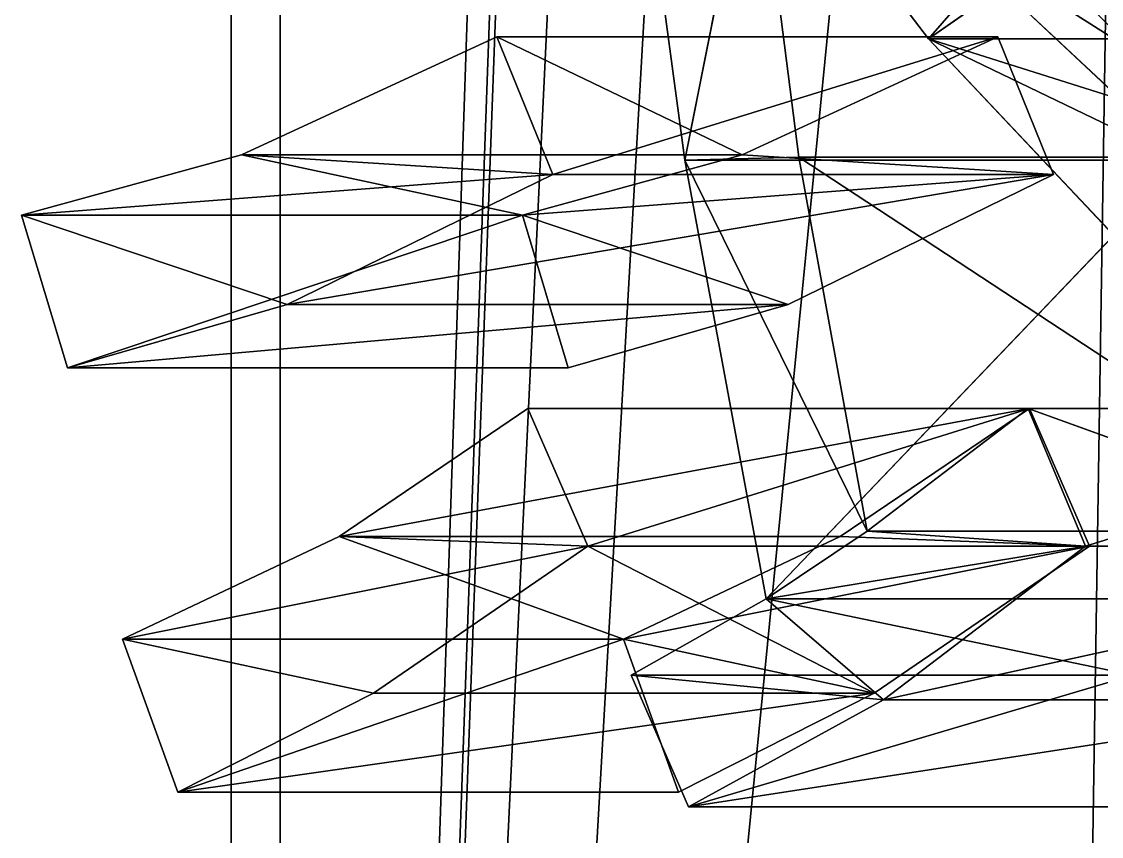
# Model space of a CAD drawing. Extents: x 0 to 36814, y -3929 to 172.
# Drawn here: x 36621.58 to 36627.01, y -3639.66 to -3635.56 of the extents above; entities that cross this region are included whole.
import ezdxf

# ---------------------------------------------------------------- set-up
doc = ezdxf.new("R2010")
doc.units = 0
doc.header["$LTSCALE"] = 25.4
doc.layers.get('0').update_dxf_attribs({"color": 13, "linetype": 'CONTINUOUS'})

# ---------------------------------------------------------------- blocks, each defined once
blk = doc.blocks.new('CVD_PLA_BASE_STL')
at = {"color": 0}
for p, q in [((36622.6328, 636.8425, 3822.7727), (36622.6328, 636.8425, 3671.6853)), ((36622.6328, 636.8425, 3822.7727), (36622.6328, 636.8425, 3671.6853)), ((36622.6328, 632.8135, 3822.7727), (36622.6328, 632.8135, 3671.6853)), ((36622.6328, 632.8135, 3822.7727), (36622.6328, 632.8135, 3671.6853))]:
    blk.add_line(p, q, dxfattribs=at)
mesh = blk.add_polyface(dxfattribs=at)
corners = [(36622.6328, 636.8425, 3822.7727), (36622.6328, 632.8135, 3671.6853), (36622.6328, 632.8135, 3822.7727), (36622.6328, 636.8425, 3671.6853)]
mesh.append_faces([[corners[k] for k in face] for face in [(0, 1, 2), (1, 0, 3)]], dxfattribs={"vtx0": -1, "color": 0})
mesh = blk.add_polyface(dxfattribs=at)
corners = [(36666.0488, 636.8425, 3791.5974), (36683.7014, 636.8425, 3793.0349), (36686.1934, 636.8425, 3791.5974), (36668.5408, 636.8425, 3793.0349), (36683.7014, 636.8425, 3795.9138), (36668.5408, 636.8425, 3795.9138), (36686.1934, 636.8425, 3797.3513), (36666.0488, 636.8425, 3797.3513), (36629.705, 636.8425, 3796.7526), (36663.5569, 636.8425, 3795.9138), (36632.1971, 636.8425, 3798.1901), (36706.3398, 636.8425, 3797.3533), (36622.6328, 636.8425, 3671.6853), (36669.213, 636.8425, 3684.7818), (36729.6133, 636.8425, 3671.6853), (36629.7051, 636.8425, 3693.938), (36627.2131, 636.8425, 3695.3755), (36622.6328, 636.8425, 3822.7727), (36729.6133, 636.8425, 3680.7505), (36703.1759, 636.8425, 3684.7799), (36666.721, 636.8425, 3686.2193), (36666.721, 636.8425, 3689.0982), (36669.213, 636.8425, 3690.5357), (36703.1759, 636.8425, 3690.5377), (36627.2131, 636.8425, 3698.2544), (36629.7051, 636.8425, 3699.6919), (36627.213, 636.8425, 3798.1901), (36665.6523, 636.8425, 3726.4856), (36667.3437, 636.8425, 3723.5605), (36684.4414, 636.8425, 3713.5408), (36682.7539, 636.8425, 3716.4658), (36684.4414, 636.8425, 3719.3909), (36687.8203, 636.8425, 3719.3909), (36667.3437, 636.8425, 3729.4106), (36670.7187, 636.8425, 3729.4106), (36667.3437, 636.8425, 3743.3794), (36701.668, 636.8425, 3729.4106), (36705.0469, 636.8425, 3729.4106), (36665.6523, 636.8425, 3746.3044), (36667.3437, 636.8425, 3749.2295), (36670.7187, 636.8425, 3749.2295), (36684.5039, 636.8425, 3753.2888), (36682.8164, 636.8425, 3756.2139), (36684.5039, 636.8425, 3759.1389), (36687.8828, 636.8425, 3759.1389), (36706.3398, 636.8425, 3791.5955), (36663.5569, 636.8425, 3793.0349), (36627.213, 636.8425, 3801.069), (36629.705, 636.8425, 3802.5065), (36705.6678, 636.8425, 3686.2213), (36729.6133, 636.8425, 3822.7727), (36705.6678, 636.8425, 3689.0963), (36706.7344, 636.8425, 3726.4856), (36705.0469, 636.8425, 3723.5605), (36687.8203, 636.8425, 3713.5408), (36632.197, 636.8425, 3695.3755), (36632.197, 636.8425, 3698.2544), (36689.5078, 636.8425, 3716.4658), (36670.7187, 636.8425, 3723.5605), (36701.668, 636.8425, 3723.5605), (36706.2344, 636.8425, 3746.3044), (36704.7969, 636.8425, 3743.8125), (36670.7187, 636.8425, 3743.3794), (36701.918, 636.8425, 3743.8125), (36704.7969, 636.8425, 3748.7964), (36687.8828, 636.8425, 3753.2888), (36689.5703, 636.8425, 3756.2139), (36708.8318, 636.8425, 3793.0369), (36708.8318, 636.8425, 3795.9119), (36632.1971, 636.8425, 3801.069), (36703.8479, 636.8425, 3793.0369), (36688.6853, 636.8425, 3793.0349), (36688.6853, 636.8425, 3795.9138), (36703.8479, 636.8425, 3795.9119), (36672.4102, 636.8425, 3746.3044), (36700.4805, 636.8425, 3746.3044), (36701.918, 636.8425, 3748.7964), (36672.4102, 636.8425, 3726.4856), (36699.9805, 636.8425, 3726.4856), (36700.6837, 636.8425, 3686.2213), (36671.7051, 636.8425, 3686.2193), (36671.7051, 636.8425, 3689.0982), (36700.6837, 636.8425, 3689.0963)]
mesh.append_faces([[corners[k] for k in face] for face in [(1, 3, 4), (4, 5, 6), (12, 13, 14), (15, 12, 16), (14, 13, 18), (13, 15, 20), (20, 15, 21), (21, 15, 22), (16, 17, 24), (24, 17, 25), (29, 28, 30), (30, 28, 31), (31, 28, 32), (27, 26, 33), (33, 26, 34), (36, 35, 37), (35, 26, 38), (38, 26, 39), (39, 26, 40), (41, 26, 42), (42, 26, 43), (43, 26, 44), (0, 8, 46), (46, 8, 9), (26, 17, 47), (47, 17, 48), (18, 49, 50), (49, 18, 19), (52, 23, 53), (54, 25, 29), (53, 58, 59), (60, 37, 61), (62, 37, 35), (61, 62, 63), (65, 40, 41), (67, 44, 45), (50, 48, 17), (70, 72, 73), (73, 72, 11), (74, 63, 62), (63, 74, 75), (75, 40, 76), (76, 40, 64), (77, 59, 58), (59, 77, 78), (78, 34, 36), (79, 81, 82), (82, 81, 23)]], dxfattribs={"vtx0": -1, "vtx1": -1, "color": 0})
mesh.append_faces([[corners[k] for k in face] for face in [(7, 10, 11), (13, 12, 15), (18, 13, 19), (22, 15, 23), (25, 17, 26), (25, 26, 27), (25, 28, 29), (34, 26, 35), (34, 35, 36), (40, 26, 41), (44, 8, 0), (44, 0, 45), (45, 0, 2), (50, 23, 52), (53, 23, 54), (54, 23, 15), (53, 32, 28), (50, 37, 60), (61, 37, 62), (50, 64, 65), (65, 64, 40), (50, 44, 67), (50, 11, 10), (11, 6, 7)]], dxfattribs={"vtx0": -1, "vtx1": -1, "vtx2": -1, "color": 0})
mesh.append_faces([[corners[k] for k in face] for face in [(0, 1, 2), (1, 0, 3), (4, 3, 5), (6, 5, 7), (8, 7, 9), (7, 8, 10), (16, 12, 17), (25, 27, 28), (44, 26, 8), (50, 49, 51), (50, 51, 23), (54, 15, 55), (54, 55, 56), (54, 56, 25), (53, 54, 57), (53, 57, 32), (53, 28, 58), (50, 52, 37), (50, 60, 64), (50, 65, 66), (50, 66, 44), (50, 67, 68), (50, 68, 11), (50, 10, 69), (50, 69, 48), (2, 70, 45), (70, 2, 71), (70, 71, 72), (11, 72, 6), (75, 74, 40), (78, 77, 34), (13, 79, 19), (79, 13, 80), (79, 80, 81), (23, 81, 22)]], dxfattribs={"vtx0": -1, "vtx2": -1, "color": 0})
mesh = blk.add_polyface(dxfattribs=at)
corners = [(36729.6133, 632.8135, 3822.7727), (36622.6328, 632.8135, 3671.6853), (36729.6133, 632.8135, 3671.6853), (36622.6328, 632.8135, 3822.7727)]
mesh.append_faces([[corners[k] for k in face] for face in [(0, 1, 2), (1, 0, 3)]], dxfattribs={"vtx0": -1, "color": 0})
blk = doc.blocks.new('CVD_PLA_TEXT_STL')
at = {"color": 0}
for p, q in [((36625.8945, 644.6754, 3786.7378), (36627.7344, 646.1338, 3787.624)), ((36625.8945, 644.6754, 3786.7378), (36627.7344, 646.1338, 3787.624)), ((36625.8945, 644.6754, 3786.7378), (36626.9609, 645.5204, 3787.8687)), ((36625.8945, 644.6754, 3786.7378), (36626.9609, 645.5204, 3787.8687)), ((36625.0781, 644.027, 3789.5525), (36626.6836, 645.3004, 3789.2888)), ((36625.0781, 644.027, 3789.5525), (36626.6836, 645.3004, 3789.2888)), ((36626.6836, 645.3004, 3789.2888), (36625.5859, 644.4296, 3789.2134)), ((36626.6836, 645.3004, 3789.2888), (36625.5859, 644.4296, 3789.2134)), ((36625.668, 644.4952, 3790.061), (36626.6836, 645.3004, 3789.2888)), ((36625.668, 644.4952, 3790.061), (36626.6836, 645.3004, 3789.2888)), ((36626.6836, 645.3004, 3789.2888), (36626.3945, 645.071, 3788.5957)), ((36626.6836, 645.3004, 3789.2888), (36626.3945, 645.071, 3788.5957)), ((36628.9141, 641.894, 3788.5957), (36626.6836, 645.3004, 3789.2888)), ((36626.6836, 645.3004, 3789.2888), (36629.2031, 642.1234, 3789.2888)), ((36628.9141, 641.894, 3788.5957), (36626.6836, 645.3004, 3789.2888)), ((36626.6836, 645.3004, 3789.2888), (36629.2031, 642.1234, 3789.2888)), ((36626.3945, 645.071, 3788.5957), (36625.5859, 644.4296, 3789.2134)), ((36626.3945, 645.071, 3788.5957), (36625.5859, 644.4296, 3789.2134)), ((36626.3945, 645.071, 3788.5957), (36628.1055, 641.2526, 3789.2134)), ((36626.3945, 645.071, 3788.5957), (36628.1055, 641.2526, 3789.2134)), ((36626.3945, 645.071, 3788.5957), (36628.9141, 641.894, 3788.5957)), ((36626.3945, 645.071, 3788.5957), (36628.9141, 641.894, 3788.5957)), ((36625.8945, 644.6754, 3786.7378), (36626.3516, 645.0371, 3786.2114)), ((36625.8945, 644.6754, 3786.7378), (36626.3516, 645.0371, 3786.2114)), ((36625.0195, 643.9802, 3785.5898), (36625.8945, 644.6754, 3786.7378)), ((36625.0195, 643.9802, 3785.5898), (36625.8945, 644.6754, 3786.7378)), ((36629.4805, 642.3434, 3787.8687), (36625.8945, 644.6754, 3786.7378)), ((36625.8945, 644.6754, 3786.7378), (36628.418, 641.4984, 3786.7378)), ((36629.4805, 642.3434, 3787.8687), (36625.8945, 644.6754, 3786.7378)), ((36625.8945, 644.6754, 3786.7378), (36627.5391, 640.8032, 3785.5898)), ((36625.8945, 644.6754, 3786.7378), (36628.418, 641.4984, 3786.7378)), ((36625.8945, 644.6754, 3786.7378), (36627.5391, 640.8032, 3785.5898)), ((36624.3984, 643.4886, 3789.9368), (36625.668, 644.4952, 3790.061)), ((36624.3984, 643.4886, 3789.9368), (36625.668, 644.4952, 3790.061)), ((36624.6875, 643.718, 3790.5996), (36625.668, 644.4952, 3790.061)), ((36624.6875, 643.718, 3790.5996), (36625.668, 644.4952, 3790.061)), ((36625.0781, 644.027, 3789.5525), (36625.668, 644.4952, 3790.061)), ((36625.0781, 644.027, 3789.5525), (36625.668, 644.4952, 3790.061)), ((36629.2031, 642.1234, 3789.2888), (36625.668, 644.4952, 3790.061)), ((36625.668, 644.4952, 3790.061), (36628.1875, 641.3181, 3790.061)), ((36629.2031, 642.1234, 3789.2888), (36625.668, 644.4952, 3790.061)), ((36625.668, 644.4952, 3790.061), (36628.1875, 641.3181, 3790.061)), ((36624.668, 643.7004, 3787.3472), (36625.5859, 644.4296, 3789.2134)), ((36624.668, 643.7004, 3787.3472), (36625.5859, 644.4296, 3789.2134)), ((36625.0781, 644.027, 3789.5525), (36625.5859, 644.4296, 3789.2134)), ((36625.0781, 644.027, 3789.5525), (36625.5859, 644.4296, 3789.2134)), ((36625.5859, 644.4296, 3789.2134), (36625.2422, 644.1581, 3787.332)), ((36625.5859, 644.4296, 3789.2134), (36625.2422, 644.1581, 3787.332)), ((36625.5859, 644.4296, 3789.2134), (36628.1055, 641.2526, 3789.2134)), ((36625.5859, 644.4296, 3789.2134), (36628.1055, 641.2526, 3789.2134)), ((36624.668, 643.7004, 3787.3472), (36625.2422, 644.1581, 3787.332)), ((36624.668, 643.7004, 3787.3472), (36625.2422, 644.1581, 3787.332)), ((36625.2422, 644.1581, 3787.332), (36625.0195, 643.9802, 3785.5898)), ((36625.2422, 644.1581, 3787.332), (36625.0195, 643.9802, 3785.5898)), ((36625.2422, 644.1581, 3787.332), (36627.7656, 640.9811, 3787.332)), ((36625.2422, 644.1581, 3787.332), (36628.1055, 641.2526, 3789.2134)), ((36625.2422, 644.1581, 3787.332), (36627.7656, 640.9811, 3787.332)), ((36625.2422, 644.1581, 3787.332), (36628.1055, 641.2526, 3789.2134)), ((36625.0781, 644.027, 3789.5525), (36624.3984, 643.4886, 3789.9368)), ((36625.0781, 644.027, 3789.5525), (36624.3984, 643.4886, 3789.9368)), ((36624.668, 643.7004, 3787.3472), (36625.0781, 644.027, 3789.5525)), ((36624.668, 643.7004, 3787.3472), (36625.0781, 644.027, 3789.5525)), ((36624.668, 643.7004, 3787.3472), (36625.0195, 643.9802, 3785.5898)), ((36624.668, 643.7004, 3787.3472), (36625.0195, 643.9802, 3785.5898)), ((36625.0195, 643.9802, 3785.5898), (36627.7656, 640.9811, 3787.332)), ((36625.0195, 643.9802, 3785.5898), (36627.7656, 640.9811, 3787.332)), ((36625.0781, 644.027, 3789.5525), (36626.9219, 640.3116, 3789.9368)), ((36625.0781, 644.027, 3789.5525), (36626.9219, 640.3116, 3789.9368)), ((36625.0781, 644.027, 3789.5525), (36627.5977, 640.85, 3789.5525)), ((36625.0781, 644.027, 3789.5525), (36627.1875, 640.5234, 3787.3472)), ((36625.0781, 644.027, 3789.5525), (36627.5977, 640.85, 3789.5525)), ((36625.0781, 644.027, 3789.5525), (36627.1875, 640.5234, 3787.3472)), ((36624.3984, 643.4886, 3789.9368), (36624.6875, 643.718, 3790.5996)), ((36624.3984, 643.4886, 3789.9368), (36624.6875, 643.718, 3790.5996)), ((36624.6875, 643.718, 3790.5996), (36626.9219, 640.3116, 3789.9368)), ((36627.2109, 640.541, 3790.5996), (36624.6875, 643.718, 3790.5996)), ((36624.6875, 643.718, 3790.5996), (36626.9219, 640.3116, 3789.9368)), ((36628.1875, 641.3181, 3790.061), (36624.6875, 643.718, 3790.5996)), ((36627.2109, 640.541, 3790.5996), (36624.6875, 643.718, 3790.5996)), ((36628.1875, 641.3181, 3790.061), (36624.6875, 643.718, 3790.5996)), ((36624.3047, 643.4137, 3784.6482), (36624.668, 643.7004, 3787.3472)), ((36624.3047, 643.4137, 3784.6482), (36624.668, 643.7004, 3787.3472)), ((36624.668, 643.7004, 3787.3472), (36627.1875, 640.5234, 3787.3472)), ((36624.668, 643.7004, 3787.3472), (36627.1875, 640.5234, 3787.3472)), ((36624.3984, 643.4886, 3789.9368), (36626.9219, 640.3116, 3789.9368)), ((36624.3984, 643.4886, 3789.9368), (36626.9219, 640.3116, 3789.9368)), ((36627.1875, 640.5234, 3787.3472), (36624.3047, 643.4137, 3784.6482)), ((36627.1875, 640.5234, 3787.3472), (36624.3047, 643.4137, 3784.6482)), ((36621.8398, 641.4567, 3789.7559), (36624.1797, 643.3154, 3789.2888)), ((36621.8398, 641.4567, 3789.7559), (36624.1797, 643.3154, 3789.2888)), ((36622.9297, 642.3228, 3789.2397), (36624.1797, 643.3154, 3789.2888)), ((36622.9297, 642.3228, 3789.2397), (36624.1797, 643.3154, 3789.2888)), ((36623.1016, 642.4586, 3790.0271), (36624.1797, 643.3154, 3789.2888)), ((36623.1016, 642.4586, 3790.0271), (36624.1797, 643.3154, 3789.2888)), ((36624.1797, 643.3154, 3789.2888), (36623.8789, 643.0766, 3788.5957)), ((36624.1797, 643.3154, 3789.2888), (36623.8789, 643.0766, 3788.5957)), ((36626.4023, 639.8996, 3788.5957), (36624.1797, 643.3154, 3789.2888)), ((36624.1797, 643.3154, 3789.2888), (36626.7031, 640.1384, 3789.2888)), ((36626.4023, 639.8996, 3788.5957), (36624.1797, 643.3154, 3789.2888)), ((36625.6211, 639.2816, 3790.0271), (36624.1797, 643.3154, 3789.2888)), ((36625.6211, 639.2816, 3790.0271), (36624.1797, 643.3154, 3789.2888)), ((36624.1797, 643.3154, 3789.2888), (36626.7031, 640.1384, 3789.2888)), ((36621.332, 641.0541, 3787.624), (36624.0039, 643.1749, 3787.4204)), ((36621.332, 641.0541, 3787.624), (36624.0039, 643.1749, 3787.4204)), ((36622.4375, 641.9307, 3787.3208), (36624.0039, 643.1749, 3787.4204)), ((36622.4375, 641.9307, 3787.3208), (36624.0039, 643.1749, 3787.4204)), ((36622.668, 642.1145, 3788.074), (36624.0039, 643.1749, 3787.4204)), ((36622.668, 642.1145, 3788.074), (36624.0039, 643.1749, 3787.4204)), ((36624.0039, 643.1749, 3787.4204), (36623.7227, 642.9502, 3786.7275)), ((36624.0039, 643.1749, 3787.4204), (36623.7227, 642.9502, 3786.7275)), ((36626.2422, 639.7731, 3786.7275), (36624.0039, 643.1749, 3787.4204)), ((36624.0039, 643.1749, 3787.4204), (36626.5234, 639.9979, 3787.4204)), ((36626.2422, 639.7731, 3786.7275), (36624.0039, 643.1749, 3787.4204)), ((36624.0039, 643.1749, 3787.4204), (36626.5234, 639.9979, 3787.4204)), ((36623.8789, 643.0766, 3788.5957), (36622.9297, 642.3228, 3789.2397)), ((36623.8789, 643.0766, 3788.5957), (36622.9297, 642.3228, 3789.2397)), ((36623.8789, 643.0766, 3788.5957), (36626.4023, 639.8996, 3788.5957)), ((36623.8789, 643.0766, 3788.5957), (36626.4023, 639.8996, 3788.5957)), ((36623.7227, 642.9502, 3786.7275), (36622.4375, 641.9307, 3787.3208)), ((36623.7227, 642.9502, 3786.7275), (36622.4375, 641.9307, 3787.3208)), ((36623.7227, 642.9502, 3786.7275), (36624.957, 638.7537, 3787.3208)), ((36623.7227, 642.9502, 3786.7275), (36624.957, 638.7537, 3787.3208)), ((36623.7227, 642.9502, 3786.7275), (36626.2422, 639.7731, 3786.7275)), ((36623.7227, 642.9502, 3786.7275), (36626.2422, 639.7731, 3786.7275)), ((36621.8398, 641.4567, 3789.7559), (36623.1016, 642.4586, 3790.0271)), ((36621.8398, 641.4567, 3789.7559), (36623.1016, 642.4586, 3790.0271)), ((36622.1172, 641.6768, 3790.5244), (36623.1016, 642.4586, 3790.0271)), ((36622.1172, 641.6768, 3790.5244), (36623.1016, 642.4586, 3790.0271)), ((36623.1016, 642.4586, 3790.0271), (36625.6211, 639.2816, 3790.0271)), ((36623.1016, 642.4586, 3790.0271), (36625.6211, 639.2816, 3790.0271)), ((36622.9297, 642.3228, 3789.2397), (36621.8398, 641.4567, 3789.7559)), ((36622.9297, 642.3228, 3789.2397), (36621.8398, 641.4567, 3789.7559)), ((36622.9297, 642.3228, 3789.2397), (36624.3594, 638.2797, 3789.7559)), ((36622.9297, 642.3228, 3789.2397), (36624.3594, 638.2797, 3789.7559)), ((36622.9297, 642.3228, 3789.2397), (36625.4492, 639.1458, 3789.2397)), ((36622.9297, 642.3228, 3789.2397), (36626.4023, 639.8996, 3788.5957)), ((36622.9297, 642.3228, 3789.2397), (36625.4492, 639.1458, 3789.2397)), ((36622.9297, 642.3228, 3789.2397), (36626.4023, 639.8996, 3788.5957)), ((36621.332, 641.0541, 3787.624), (36622.668, 642.1145, 3788.074)), ((36621.332, 641.0541, 3787.624), (36622.668, 642.1145, 3788.074)), ((36621.5625, 641.2367, 3788.3923), (36622.668, 642.1145, 3788.074)), ((36621.5625, 641.2367, 3788.3923), (36622.668, 642.1145, 3788.074)), ((36626.5234, 639.9979, 3787.4204), (36622.668, 642.1145, 3788.074)), ((36622.668, 642.1145, 3788.074), (36625.1875, 638.9374, 3788.074)), ((36626.5234, 639.9979, 3787.4204), (36622.668, 642.1145, 3788.074)), ((36622.668, 642.1145, 3788.074), (36625.1875, 638.9374, 3788.074)), ((36622.4375, 641.9307, 3787.3208), (36621.332, 641.0541, 3787.624)), ((36622.4375, 641.9307, 3787.3208), (36621.332, 641.0541, 3787.624)), ((36622.4375, 641.9307, 3787.3208), (36623.8516, 637.8771, 3787.624)), ((36622.4375, 641.9307, 3787.3208), (36623.8516, 637.8771, 3787.624)), ((36622.4375, 641.9307, 3787.3208), (36624.957, 638.7537, 3787.3208)), ((36622.4375, 641.9307, 3787.3208), (36624.957, 638.7537, 3787.3208)), ((36621.8398, 641.4567, 3789.7559), (36622.1172, 641.6768, 3790.5244)), ((36621.8398, 641.4567, 3789.7559), (36622.1172, 641.6768, 3790.5244)), ((36622.1172, 641.6768, 3790.5244), (36624.3594, 638.2797, 3789.7559)), ((36624.6367, 638.4997, 3790.5244), (36622.1172, 641.6768, 3790.5244)), ((36622.1172, 641.6768, 3790.5244), (36624.3594, 638.2797, 3789.7559)), ((36625.6211, 639.2816, 3790.0271), (36622.1172, 641.6768, 3790.5244)), ((36624.6367, 638.4997, 3790.5244), (36622.1172, 641.6768, 3790.5244)), ((36625.6211, 639.2816, 3790.0271), (36622.1172, 641.6768, 3790.5244)), ((36621.8398, 641.4567, 3789.7559), (36624.3594, 638.2797, 3789.7559)), ((36621.8398, 641.4567, 3789.7559), (36624.3594, 638.2797, 3789.7559)), ((36621.332, 641.0541, 3787.624), (36621.5625, 641.2367, 3788.3923)), ((36621.332, 641.0541, 3787.624), (36621.5625, 641.2367, 3788.3923)), ((36621.5625, 641.2367, 3788.3923), (36623.8516, 637.8771, 3787.624)), ((36624.082, 638.0596, 3788.3923), (36621.5625, 641.2367, 3788.3923)), ((36621.5625, 641.2367, 3788.3923), (36623.8516, 637.8771, 3787.624)), ((36625.1875, 638.9374, 3788.074), (36621.5625, 641.2367, 3788.3923)), ((36624.082, 638.0596, 3788.3923), (36621.5625, 641.2367, 3788.3923)), ((36625.1875, 638.9374, 3788.074), (36621.5625, 641.2367, 3788.3923)), ((36621.332, 641.0541, 3787.624), (36623.8516, 637.8771, 3787.624)), ((36621.332, 641.0541, 3787.624), (36623.8516, 637.8771, 3787.624)), ((36626.7031, 640.1384, 3789.2888), (36624.3594, 638.2797, 3789.7559)), ((36626.7031, 640.1384, 3789.2888), (36624.3594, 638.2797, 3789.7559)), ((36626.7031, 640.1384, 3789.2888), (36625.4492, 639.1458, 3789.2397)), ((36626.7031, 640.1384, 3789.2888), (36625.4492, 639.1458, 3789.2397)), ((36626.7031, 640.1384, 3789.2888), (36625.6211, 639.2816, 3790.0271)), ((36626.7031, 640.1384, 3789.2888), (36625.6211, 639.2816, 3790.0271)), ((36626.4023, 639.8996, 3788.5957), (36626.7031, 640.1384, 3789.2888)), ((36626.4023, 639.8996, 3788.5957), (36626.7031, 640.1384, 3789.2888)), ((36626.5234, 639.9979, 3787.4204), (36623.8516, 637.8771, 3787.624)), ((36626.5234, 639.9979, 3787.4204), (36623.8516, 637.8771, 3787.624)), ((36626.5234, 639.9979, 3787.4204), (36624.957, 638.7537, 3787.3208)), ((36626.5234, 639.9979, 3787.4204), (36624.957, 638.7537, 3787.3208)), ((36626.5234, 639.9979, 3787.4204), (36625.1875, 638.9374, 3788.074)), ((36626.5234, 639.9979, 3787.4204), (36625.1875, 638.9374, 3788.074)), ((36626.2422, 639.7731, 3786.7275), (36626.5234, 639.9979, 3787.4204)), ((36626.2422, 639.7731, 3786.7275), (36626.5234, 639.9979, 3787.4204)), ((36625.4492, 639.1458, 3789.2397), (36626.4023, 639.8996, 3788.5957)), ((36625.4492, 639.1458, 3789.2397), (36626.4023, 639.8996, 3788.5957)), ((36624.957, 638.7537, 3787.3208), (36626.2422, 639.7731, 3786.7275)), ((36624.957, 638.7537, 3787.3208), (36626.2422, 639.7731, 3786.7275)), ((36625.6211, 639.2816, 3790.0271), (36624.3594, 638.2797, 3789.7559)), ((36625.6211, 639.2816, 3790.0271), (36624.3594, 638.2797, 3789.7559)), ((36625.6211, 639.2816, 3790.0271), (36624.6367, 638.4997, 3790.5244)), ((36625.6211, 639.2816, 3790.0271), (36624.6367, 638.4997, 3790.5244)), ((36624.3594, 638.2797, 3789.7559), (36625.4492, 639.1458, 3789.2397)), ((36624.3594, 638.2797, 3789.7559), (36625.4492, 639.1458, 3789.2397)), ((36625.1875, 638.9374, 3788.074), (36623.8516, 637.8771, 3787.624)), ((36625.1875, 638.9374, 3788.074), (36623.8516, 637.8771, 3787.624)), ((36625.1875, 638.9374, 3788.074), (36624.082, 638.0596, 3788.3923)), ((36625.1875, 638.9374, 3788.074), (36624.082, 638.0596, 3788.3923)), ((36623.8516, 637.8771, 3787.624), (36624.957, 638.7537, 3787.3208)), ((36623.8516, 637.8771, 3787.624), (36624.957, 638.7537, 3787.3208)), ((36624.6367, 638.4997, 3790.5244), (36624.3594, 638.2797, 3789.7559)), ((36624.6367, 638.4997, 3790.5244), (36624.3594, 638.2797, 3789.7559)), ((36624.082, 638.0596, 3788.3923), (36623.8516, 637.8771, 3787.624)), ((36624.082, 638.0596, 3788.3923), (36623.8516, 637.8771, 3787.624)), ((36622.6328, 636.8425, 3681.7576), (36622.6328, 636.8425, 3814.7146)), ((36622.6328, 636.8425, 3681.7576), (36622.6328, 636.8425, 3814.7146))]:
    blk.add_line(p, q, dxfattribs=at)
mesh = blk.add_polyface(dxfattribs=at)
corners = [(36622.6328, 636.8425, 3814.7146), (36635.7031, 647.3005, 3681.7576), (36622.6328, 636.8425, 3681.7576), (36635.7031, 647.3005, 3814.7146)]
mesh.append_faces([[corners[k] for k in face] for face in [(0, 1, 2), (1, 0, 3)]], dxfattribs={"vtx0": -1, "color": 0})
mesh = blk.add_polyface(dxfattribs=at)
corners = [(36627.7344, 646.1338, 3787.624), (36626.3516, 645.0371, 3786.2114), (36625.8945, 644.6754, 3786.7378)]
mesh.append_faces([[corners[k] for k in face] for face in [(0, 1, 2)]], dxfattribs={"color": 0})
mesh = blk.add_polyface(dxfattribs=at)
corners = [(36626.9609, 645.5204, 3787.8687), (36627.7344, 646.1338, 3787.624), (36625.8945, 644.6754, 3786.7378)]
mesh.append_faces([[corners[k] for k in face] for face in [(0, 1, 2)]], dxfattribs={"color": 0})
mesh = blk.add_polyface(dxfattribs=at)
corners = [(36630.2539, 642.9567, 3787.624), (36626.3516, 645.0371, 3786.2114), (36627.7344, 646.1338, 3787.624)]
mesh.append_faces([[corners[k] for k in face] for face in [(0, 1, 2)]], dxfattribs={"color": 0})
mesh = blk.add_polyface(dxfattribs=at)
corners = [(36629.4805, 642.3434, 3787.8687), (36626.9609, 645.5204, 3787.8687), (36625.8945, 644.6754, 3786.7378)]
mesh.append_faces([[corners[k] for k in face] for face in [(0, 1, 2)]], dxfattribs={"color": 0})
mesh = blk.add_polyface(dxfattribs=at)
corners = [(36625.0781, 644.027, 3789.5525), (36626.6836, 645.3004, 3789.2888), (36625.5859, 644.4296, 3789.2134)]
mesh.append_faces([[corners[k] for k in face] for face in [(0, 1, 2)]], dxfattribs={"color": 0})
mesh = blk.add_polyface(dxfattribs=at)
corners = [(36625.668, 644.4952, 3790.061), (36626.6836, 645.3004, 3789.2888), (36625.0781, 644.027, 3789.5525)]
mesh.append_faces([[corners[k] for k in face] for face in [(0, 1, 2)]], dxfattribs={"color": 0})
mesh = blk.add_polyface(dxfattribs=at)
corners = [(36626.6836, 645.3004, 3789.2888), (36626.3945, 645.071, 3788.5957), (36625.5859, 644.4296, 3789.2134)]
mesh.append_faces([[corners[k] for k in face] for face in [(0, 1, 2)]], dxfattribs={"color": 0})
mesh = blk.add_polyface(dxfattribs=at)
corners = [(36629.2031, 642.1234, 3789.2888), (36626.6836, 645.3004, 3789.2888), (36625.668, 644.4952, 3790.061)]
mesh.append_faces([[corners[k] for k in face] for face in [(0, 1, 2)]], dxfattribs={"color": 0})
mesh = blk.add_polyface(dxfattribs=at)
corners = [(36626.6836, 645.3004, 3789.2888), (36628.9141, 641.894, 3788.5957), (36626.3945, 645.071, 3788.5957)]
mesh.append_faces([[corners[k] for k in face] for face in [(0, 1, 2)]], dxfattribs={"color": 0})
mesh = blk.add_polyface(dxfattribs=at)
corners = [(36626.6836, 645.3004, 3789.2888), (36629.2031, 642.1234, 3789.2888), (36628.9141, 641.894, 3788.5957)]
mesh.append_faces([[corners[k] for k in face] for face in [(0, 1, 2)]], dxfattribs={"color": 0})
mesh = blk.add_polyface(dxfattribs=at)
corners = [(36628.1055, 641.2526, 3789.2134), (36625.5859, 644.4296, 3789.2134), (36626.3945, 645.071, 3788.5957)]
mesh.append_faces([[corners[k] for k in face] for face in [(0, 1, 2)]], dxfattribs={"color": 0})
mesh = blk.add_polyface(dxfattribs=at)
corners = [(36628.9141, 641.894, 3788.5957), (36628.1055, 641.2526, 3789.2134), (36626.3945, 645.071, 3788.5957)]
mesh.append_faces([[corners[k] for k in face] for face in [(0, 1, 2)]], dxfattribs={"color": 0})
mesh = blk.add_polyface(dxfattribs=at)
corners = [(36625.8945, 644.6754, 3786.7378), (36626.3516, 645.0371, 3786.2114), (36625.0195, 643.9802, 3785.5898)]
mesh.append_faces([[corners[k] for k in face] for face in [(0, 1, 2)]], dxfattribs={"color": 0})
mesh = blk.add_polyface(dxfattribs=at)
corners = [(36630.2539, 642.9567, 3787.624), (36628.8711, 641.86, 3786.2114), (36626.3516, 645.0371, 3786.2114)]
mesh.append_faces([[corners[k] for k in face] for face in [(0, 1, 2)]], dxfattribs={"color": 0})
mesh = blk.add_polyface(dxfattribs=at)
corners = [(36627.5391, 640.8032, 3785.5898), (36625.8945, 644.6754, 3786.7378), (36625.0195, 643.9802, 3785.5898)]
mesh.append_faces([[corners[k] for k in face] for face in [(0, 1, 2)]], dxfattribs={"color": 0})
mesh = blk.add_polyface(dxfattribs=at)
corners = [(36629.4805, 642.3434, 3787.8687), (36625.8945, 644.6754, 3786.7378), (36628.418, 641.4984, 3786.7378)]
mesh.append_faces([[corners[k] for k in face] for face in [(0, 1, 2)]], dxfattribs={"color": 0})
mesh = blk.add_polyface(dxfattribs=at)
corners = [(36628.418, 641.4984, 3786.7378), (36625.8945, 644.6754, 3786.7378), (36627.5391, 640.8032, 3785.5898)]
mesh.append_faces([[corners[k] for k in face] for face in [(0, 1, 2)]], dxfattribs={"color": 0})
mesh = blk.add_polyface(dxfattribs=at)
corners = [(36625.668, 644.4952, 3790.061), (36625.0781, 644.027, 3789.5525), (36624.3984, 643.4886, 3789.9368)]
mesh.append_faces([[corners[k] for k in face] for face in [(0, 1, 2)]], dxfattribs={"color": 0})
mesh = blk.add_polyface(dxfattribs=at)
corners = [(36624.6875, 643.718, 3790.5996), (36625.668, 644.4952, 3790.061), (36624.3984, 643.4886, 3789.9368)]
mesh.append_faces([[corners[k] for k in face] for face in [(0, 1, 2)]], dxfattribs={"color": 0})
mesh = blk.add_polyface(dxfattribs=at)
corners = [(36628.1875, 641.3181, 3790.061), (36625.668, 644.4952, 3790.061), (36624.6875, 643.718, 3790.5996)]
mesh.append_faces([[corners[k] for k in face] for face in [(0, 1, 2)]], dxfattribs={"color": 0})
mesh = blk.add_polyface(dxfattribs=at)
corners = [(36629.2031, 642.1234, 3789.2888), (36625.668, 644.4952, 3790.061), (36628.1875, 641.3181, 3790.061)]
mesh.append_faces([[corners[k] for k in face] for face in [(0, 1, 2)]], dxfattribs={"color": 0})
mesh = blk.add_polyface(dxfattribs=at)
corners = [(36625.5859, 644.4296, 3789.2134), (36625.2422, 644.1581, 3787.332), (36624.668, 643.7004, 3787.3472)]
mesh.append_faces([[corners[k] for k in face] for face in [(0, 1, 2)]], dxfattribs={"color": 0})
mesh = blk.add_polyface(dxfattribs=at)
corners = [(36625.0781, 644.027, 3789.5525), (36625.5859, 644.4296, 3789.2134), (36624.668, 643.7004, 3787.3472)]
mesh.append_faces([[corners[k] for k in face] for face in [(0, 1, 2)]], dxfattribs={"color": 0})
mesh = blk.add_polyface(dxfattribs=at)
corners = [(36625.5859, 644.4296, 3789.2134), (36628.1055, 641.2526, 3789.2134), (36625.2422, 644.1581, 3787.332)]
mesh.append_faces([[corners[k] for k in face] for face in [(0, 1, 2)]], dxfattribs={"color": 0})
mesh = blk.add_polyface(dxfattribs=at)
corners = [(36624.668, 643.7004, 3787.3472), (36625.2422, 644.1581, 3787.332), (36625.0195, 643.9802, 3785.5898)]
mesh.append_faces([[corners[k] for k in face] for face in [(0, 1, 2)]], dxfattribs={"color": 0})
mesh = blk.add_polyface(dxfattribs=at)
corners = [(36625.2422, 644.1581, 3787.332), (36627.7656, 640.9811, 3787.332), (36625.0195, 643.9802, 3785.5898)]
mesh.append_faces([[corners[k] for k in face] for face in [(0, 1, 2)]], dxfattribs={"color": 0})
mesh = blk.add_polyface(dxfattribs=at)
corners = [(36625.2422, 644.1581, 3787.332), (36628.1055, 641.2526, 3789.2134), (36627.7656, 640.9811, 3787.332)]
mesh.append_faces([[corners[k] for k in face] for face in [(0, 1, 2)]], dxfattribs={"color": 0})
mesh = blk.add_polyface(dxfattribs=at)
corners = [(36624.668, 643.7004, 3787.3472), (36625.0195, 643.9802, 3785.5898), (36624.3047, 643.4137, 3784.6482)]
mesh.append_faces([[corners[k] for k in face] for face in [(0, 1, 2)]], dxfattribs={"color": 0})
mesh = blk.add_polyface(dxfattribs=at)
corners = [(36626.9219, 640.3116, 3789.9368), (36624.3984, 643.4886, 3789.9368), (36625.0781, 644.027, 3789.5525)]
mesh.append_faces([[corners[k] for k in face] for face in [(0, 1, 2)]], dxfattribs={"color": 0})
mesh = blk.add_polyface(dxfattribs=at)
corners = [(36625.0781, 644.027, 3789.5525), (36624.668, 643.7004, 3787.3472), (36627.1875, 640.5234, 3787.3472)]
mesh.append_faces([[corners[k] for k in face] for face in [(0, 1, 2)]], dxfattribs={"color": 0})
mesh = blk.add_polyface(dxfattribs=at)
corners = [(36625.0195, 643.9802, 3785.5898), (36627.7656, 640.9811, 3787.332), (36627.5391, 640.8032, 3785.5898)]
mesh.append_faces([[corners[k] for k in face] for face in [(0, 1, 2)]], dxfattribs={"color": 0})
mesh = blk.add_polyface(dxfattribs=at)
corners = [(36627.5977, 640.85, 3789.5525), (36626.9219, 640.3116, 3789.9368), (36625.0781, 644.027, 3789.5525)]
mesh.append_faces([[corners[k] for k in face] for face in [(0, 1, 2)]], dxfattribs={"color": 0})
mesh = blk.add_polyface(dxfattribs=at)
corners = [(36625.0781, 644.027, 3789.5525), (36627.1875, 640.5234, 3787.3472), (36627.5977, 640.85, 3789.5525)]
mesh.append_faces([[corners[k] for k in face] for face in [(0, 1, 2)]], dxfattribs={"color": 0})
mesh = blk.add_polyface(dxfattribs=at)
corners = [(36624.6875, 643.718, 3790.5996), (36624.3984, 643.4886, 3789.9368), (36626.9219, 640.3116, 3789.9368)]
mesh.append_faces([[corners[k] for k in face] for face in [(0, 1, 2)]], dxfattribs={"color": 0})
mesh = blk.add_polyface(dxfattribs=at)
corners = [(36624.6875, 643.718, 3790.5996), (36626.9219, 640.3116, 3789.9368), (36627.2109, 640.541, 3790.5996)]
mesh.append_faces([[corners[k] for k in face] for face in [(0, 1, 2)]], dxfattribs={"color": 0})
mesh = blk.add_polyface(dxfattribs=at)
corners = [(36628.1875, 641.3181, 3790.061), (36624.6875, 643.718, 3790.5996), (36627.2109, 640.541, 3790.5996)]
mesh.append_faces([[corners[k] for k in face] for face in [(0, 1, 2)]], dxfattribs={"color": 0})
mesh = blk.add_polyface(dxfattribs=at)
corners = [(36624.668, 643.7004, 3787.3472), (36624.3047, 643.4137, 3784.6482), (36627.1875, 640.5234, 3787.3472)]
mesh.append_faces([[corners[k] for k in face] for face in [(0, 1, 2)]], dxfattribs={"color": 0})
mesh = blk.add_polyface(dxfattribs=at)
corners = [(36624.3047, 643.4137, 3784.6482), (36626.8242, 640.2366, 3784.6482), (36627.1875, 640.5234, 3787.3472)]
mesh.append_faces([[corners[k] for k in face] for face in [(0, 1, 2)]], dxfattribs={"color": 0})
mesh = blk.add_polyface(dxfattribs=at)
corners = [(36621.8398, 641.4567, 3789.7559), (36624.1797, 643.3154, 3789.2888), (36622.9297, 642.3228, 3789.2397)]
mesh.append_faces([[corners[k] for k in face] for face in [(0, 1, 2)]], dxfattribs={"color": 0})
mesh = blk.add_polyface(dxfattribs=at)
corners = [(36623.1016, 642.4586, 3790.0271), (36624.1797, 643.3154, 3789.2888), (36621.8398, 641.4567, 3789.7559)]
mesh.append_faces([[corners[k] for k in face] for face in [(0, 1, 2)]], dxfattribs={"color": 0})
mesh = blk.add_polyface(dxfattribs=at)
corners = [(36624.1797, 643.3154, 3789.2888), (36623.8789, 643.0766, 3788.5957), (36622.9297, 642.3228, 3789.2397)]
mesh.append_faces([[corners[k] for k in face] for face in [(0, 1, 2)]], dxfattribs={"color": 0})
mesh = blk.add_polyface(dxfattribs=at)
corners = [(36625.6211, 639.2816, 3790.0271), (36624.1797, 643.3154, 3789.2888), (36623.1016, 642.4586, 3790.0271)]
mesh.append_faces([[corners[k] for k in face] for face in [(0, 1, 2)]], dxfattribs={"color": 0})
mesh = blk.add_polyface(dxfattribs=at)
corners = [(36624.1797, 643.3154, 3789.2888), (36626.4023, 639.8996, 3788.5957), (36623.8789, 643.0766, 3788.5957)]
mesh.append_faces([[corners[k] for k in face] for face in [(0, 1, 2)]], dxfattribs={"color": 0})
mesh = blk.add_polyface(dxfattribs=at)
corners = [(36624.1797, 643.3154, 3789.2888), (36626.7031, 640.1384, 3789.2888), (36626.4023, 639.8996, 3788.5957)]
mesh.append_faces([[corners[k] for k in face] for face in [(0, 1, 2)]], dxfattribs={"color": 0})
mesh = blk.add_polyface(dxfattribs=at)
corners = [(36626.7031, 640.1384, 3789.2888), (36624.1797, 643.3154, 3789.2888), (36625.6211, 639.2816, 3790.0271)]
mesh.append_faces([[corners[k] for k in face] for face in [(0, 1, 2)]], dxfattribs={"color": 0})
mesh = blk.add_polyface(dxfattribs=at)
corners = [(36621.332, 641.0541, 3787.624), (36624.0039, 643.1749, 3787.4204), (36622.4375, 641.9307, 3787.3208)]
mesh.append_faces([[corners[k] for k in face] for face in [(0, 1, 2)]], dxfattribs={"color": 0})
mesh = blk.add_polyface(dxfattribs=at)
corners = [(36622.668, 642.1145, 3788.074), (36624.0039, 643.1749, 3787.4204), (36621.332, 641.0541, 3787.624)]
mesh.append_faces([[corners[k] for k in face] for face in [(0, 1, 2)]], dxfattribs={"color": 0})
mesh = blk.add_polyface(dxfattribs=at)
corners = [(36624.0039, 643.1749, 3787.4204), (36623.7227, 642.9502, 3786.7275), (36622.4375, 641.9307, 3787.3208)]
mesh.append_faces([[corners[k] for k in face] for face in [(0, 1, 2)]], dxfattribs={"color": 0})
mesh = blk.add_polyface(dxfattribs=at)
corners = [(36626.5234, 639.9979, 3787.4204), (36624.0039, 643.1749, 3787.4204), (36622.668, 642.1145, 3788.074)]
mesh.append_faces([[corners[k] for k in face] for face in [(0, 1, 2)]], dxfattribs={"color": 0})
mesh = blk.add_polyface(dxfattribs=at)
corners = [(36624.0039, 643.1749, 3787.4204), (36626.2422, 639.7731, 3786.7275), (36623.7227, 642.9502, 3786.7275)]
mesh.append_faces([[corners[k] for k in face] for face in [(0, 1, 2)]], dxfattribs={"color": 0})
mesh = blk.add_polyface(dxfattribs=at)
corners = [(36624.0039, 643.1749, 3787.4204), (36626.5234, 639.9979, 3787.4204), (36626.2422, 639.7731, 3786.7275)]
mesh.append_faces([[corners[k] for k in face] for face in [(0, 1, 2)]], dxfattribs={"color": 0})
mesh = blk.add_polyface(dxfattribs=at)
corners = [(36626.4023, 639.8996, 3788.5957), (36622.9297, 642.3228, 3789.2397), (36623.8789, 643.0766, 3788.5957)]
mesh.append_faces([[corners[k] for k in face] for face in [(0, 1, 2)]], dxfattribs={"color": 0})
mesh = blk.add_polyface(dxfattribs=at)
corners = [(36624.957, 638.7537, 3787.3208), (36622.4375, 641.9307, 3787.3208), (36623.7227, 642.9502, 3786.7275)]
mesh.append_faces([[corners[k] for k in face] for face in [(0, 1, 2)]], dxfattribs={"color": 0})
mesh = blk.add_polyface(dxfattribs=at)
corners = [(36626.2422, 639.7731, 3786.7275), (36624.957, 638.7537, 3787.3208), (36623.7227, 642.9502, 3786.7275)]
mesh.append_faces([[corners[k] for k in face] for face in [(0, 1, 2)]], dxfattribs={"color": 0})
mesh = blk.add_polyface(dxfattribs=at)
corners = [(36622.1172, 641.6768, 3790.5244), (36623.1016, 642.4586, 3790.0271), (36621.8398, 641.4567, 3789.7559)]
mesh.append_faces([[corners[k] for k in face] for face in [(0, 1, 2)]], dxfattribs={"color": 0})
mesh = blk.add_polyface(dxfattribs=at)
corners = [(36625.6211, 639.2816, 3790.0271), (36623.1016, 642.4586, 3790.0271), (36622.1172, 641.6768, 3790.5244)]
mesh.append_faces([[corners[k] for k in face] for face in [(0, 1, 2)]], dxfattribs={"color": 0})
mesh = blk.add_polyface(dxfattribs=at)
corners = [(36624.3594, 638.2797, 3789.7559), (36621.8398, 641.4567, 3789.7559), (36622.9297, 642.3228, 3789.2397)]
mesh.append_faces([[corners[k] for k in face] for face in [(0, 1, 2)]], dxfattribs={"color": 0})
mesh = blk.add_polyface(dxfattribs=at)
corners = [(36625.4492, 639.1458, 3789.2397), (36624.3594, 638.2797, 3789.7559), (36622.9297, 642.3228, 3789.2397)]
mesh.append_faces([[corners[k] for k in face] for face in [(0, 1, 2)]], dxfattribs={"color": 0})
mesh = blk.add_polyface(dxfattribs=at)
corners = [(36626.4023, 639.8996, 3788.5957), (36625.4492, 639.1458, 3789.2397), (36622.9297, 642.3228, 3789.2397)]
mesh.append_faces([[corners[k] for k in face] for face in [(0, 1, 2)]], dxfattribs={"color": 0})
mesh = blk.add_polyface(dxfattribs=at)
corners = [(36621.5625, 641.2367, 3788.3923), (36622.668, 642.1145, 3788.074), (36621.332, 641.0541, 3787.624)]
mesh.append_faces([[corners[k] for k in face] for face in [(0, 1, 2)]], dxfattribs={"color": 0})
mesh = blk.add_polyface(dxfattribs=at)
corners = [(36625.1875, 638.9374, 3788.074), (36622.668, 642.1145, 3788.074), (36621.5625, 641.2367, 3788.3923)]
mesh.append_faces([[corners[k] for k in face] for face in [(0, 1, 2)]], dxfattribs={"color": 0})
mesh = blk.add_polyface(dxfattribs=at)
corners = [(36626.5234, 639.9979, 3787.4204), (36622.668, 642.1145, 3788.074), (36625.1875, 638.9374, 3788.074)]
mesh.append_faces([[corners[k] for k in face] for face in [(0, 1, 2)]], dxfattribs={"color": 0})
mesh = blk.add_polyface(dxfattribs=at)
corners = [(36623.8516, 637.8771, 3787.624), (36621.332, 641.0541, 3787.624), (36622.4375, 641.9307, 3787.3208)]
mesh.append_faces([[corners[k] for k in face] for face in [(0, 1, 2)]], dxfattribs={"color": 0})
mesh = blk.add_polyface(dxfattribs=at)
corners = [(36624.957, 638.7537, 3787.3208), (36623.8516, 637.8771, 3787.624), (36622.4375, 641.9307, 3787.3208)]
mesh.append_faces([[corners[k] for k in face] for face in [(0, 1, 2)]], dxfattribs={"color": 0})
mesh = blk.add_polyface(dxfattribs=at)
corners = [(36622.1172, 641.6768, 3790.5244), (36621.8398, 641.4567, 3789.7559), (36624.3594, 638.2797, 3789.7559)]
mesh.append_faces([[corners[k] for k in face] for face in [(0, 1, 2)]], dxfattribs={"color": 0})
mesh = blk.add_polyface(dxfattribs=at)
corners = [(36622.1172, 641.6768, 3790.5244), (36624.3594, 638.2797, 3789.7559), (36624.6367, 638.4997, 3790.5244)]
mesh.append_faces([[corners[k] for k in face] for face in [(0, 1, 2)]], dxfattribs={"color": 0})
mesh = blk.add_polyface(dxfattribs=at)
corners = [(36625.6211, 639.2816, 3790.0271), (36622.1172, 641.6768, 3790.5244), (36624.6367, 638.4997, 3790.5244)]
mesh.append_faces([[corners[k] for k in face] for face in [(0, 1, 2)]], dxfattribs={"color": 0})
mesh = blk.add_polyface(dxfattribs=at)
corners = [(36621.5625, 641.2367, 3788.3923), (36621.332, 641.0541, 3787.624), (36623.8516, 637.8771, 3787.624)]
mesh.append_faces([[corners[k] for k in face] for face in [(0, 1, 2)]], dxfattribs={"color": 0})
mesh = blk.add_polyface(dxfattribs=at)
corners = [(36621.5625, 641.2367, 3788.3923), (36623.8516, 637.8771, 3787.624), (36624.082, 638.0596, 3788.3923)]
mesh.append_faces([[corners[k] for k in face] for face in [(0, 1, 2)]], dxfattribs={"color": 0})
mesh = blk.add_polyface(dxfattribs=at)
corners = [(36625.1875, 638.9374, 3788.074), (36621.5625, 641.2367, 3788.3923), (36624.082, 638.0596, 3788.3923)]
mesh.append_faces([[corners[k] for k in face] for face in [(0, 1, 2)]], dxfattribs={"color": 0})
mesh = blk.add_polyface(dxfattribs=at)
corners = [(36624.3594, 638.2797, 3789.7559), (36625.4492, 639.1458, 3789.2397), (36626.7031, 640.1384, 3789.2888)]
mesh.append_faces([[corners[k] for k in face] for face in [(0, 1, 2)]], dxfattribs={"color": 0})
mesh = blk.add_polyface(dxfattribs=at)
corners = [(36625.6211, 639.2816, 3790.0271), (36624.3594, 638.2797, 3789.7559), (36626.7031, 640.1384, 3789.2888)]
mesh.append_faces([[corners[k] for k in face] for face in [(0, 1, 2)]], dxfattribs={"color": 0})
mesh = blk.add_polyface(dxfattribs=at)
corners = [(36626.7031, 640.1384, 3789.2888), (36625.4492, 639.1458, 3789.2397), (36626.4023, 639.8996, 3788.5957)]
mesh.append_faces([[corners[k] for k in face] for face in [(0, 1, 2)]], dxfattribs={"color": 0})
mesh = blk.add_polyface(dxfattribs=at)
corners = [(36623.8516, 637.8771, 3787.624), (36624.957, 638.7537, 3787.3208), (36626.5234, 639.9979, 3787.4204)]
mesh.append_faces([[corners[k] for k in face] for face in [(0, 1, 2)]], dxfattribs={"color": 0})
mesh = blk.add_polyface(dxfattribs=at)
corners = [(36625.1875, 638.9374, 3788.074), (36623.8516, 637.8771, 3787.624), (36626.5234, 639.9979, 3787.4204)]
mesh.append_faces([[corners[k] for k in face] for face in [(0, 1, 2)]], dxfattribs={"color": 0})
mesh = blk.add_polyface(dxfattribs=at)
corners = [(36626.5234, 639.9979, 3787.4204), (36624.957, 638.7537, 3787.3208), (36626.2422, 639.7731, 3786.7275)]
mesh.append_faces([[corners[k] for k in face] for face in [(0, 1, 2)]], dxfattribs={"color": 0})
mesh = blk.add_polyface(dxfattribs=at)
corners = [(36624.6367, 638.4997, 3790.5244), (36624.3594, 638.2797, 3789.7559), (36625.6211, 639.2816, 3790.0271)]
mesh.append_faces([[corners[k] for k in face] for face in [(0, 1, 2)]], dxfattribs={"color": 0})
mesh = blk.add_polyface(dxfattribs=at)
corners = [(36624.082, 638.0596, 3788.3923), (36623.8516, 637.8771, 3787.624), (36625.1875, 638.9374, 3788.074)]
mesh.append_faces([[corners[k] for k in face] for face in [(0, 1, 2)]], dxfattribs={"color": 0})
mesh = blk.add_polyface(dxfattribs=at)
corners = [(36635.7031, 636.8425, 3681.7576), (36631.2656, 636.8425, 3694.1108), (36622.6328, 636.8425, 3681.7576), (36632.8281, 636.8425, 3696.8149), (36635.7031, 636.8425, 3814.7146), (36631.2656, 636.8425, 3699.519), (36628.1445, 636.8425, 3699.519), (36632.8281, 636.8425, 3799.6296), (36631.2656, 636.8425, 3796.9253), (36631.2656, 636.8425, 3802.3337), (36628.1445, 636.8425, 3802.3337), (36626.582, 636.8425, 3696.8149), (36622.6328, 636.8425, 3814.7146), (36628.1445, 636.8425, 3694.1108), (36626.582, 636.8425, 3799.6296), (36628.1445, 636.8425, 3796.9253)]
mesh.append_faces([[corners[k] for k in face] for face in [(0, 1, 2), (1, 0, 3), (3, 4, 5), (5, 4, 6), (7, 4, 9), (9, 4, 10), (2, 11, 12), (11, 2, 13), (13, 2, 1), (14, 6, 15), (15, 6, 8), (12, 10, 4)]], dxfattribs={"vtx0": -1, "vtx1": -1, "color": 0})
mesh.append_faces([[corners[k] for k in face] for face in [(6, 4, 7), (12, 6, 14)]], dxfattribs={"vtx0": -1, "vtx1": -1, "vtx2": -1, "color": 0})
mesh.append_faces([[corners[k] for k in face] for face in [(3, 0, 4), (6, 7, 8), (12, 11, 6), (12, 14, 10)]], dxfattribs={"vtx0": -1, "vtx2": -1, "color": 0})

msp = doc.modelspace()

# ---------------------------------------------------------------- block references
at = {"color": 0, "extrusion": (0, -1, -4.51861e-14)}
msp.add_blockref('CVD_PLA_TEXT_STL', (0.2449, 5.5, -151.0875), dxfattribs=at)
at = {"color": 0, "extrusion": (0, -1, 3.15692e-13)}
msp.add_blockref('CVD_PLA_BASE_STL', (-0.0012, 0, -151.0875), dxfattribs=at)

doc.saveas('drawing.dxf')
